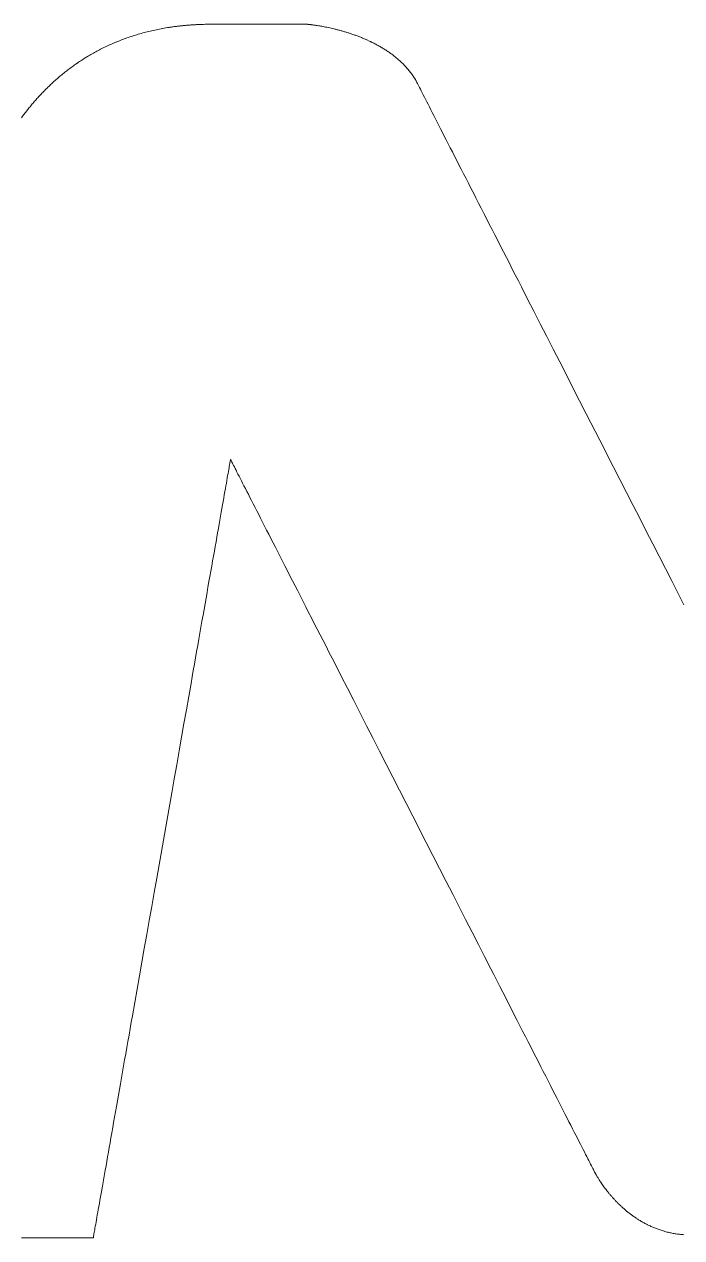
# Model space of a CAD drawing. Header units: millimetres. Extents: x 8533 to 164433, y 5768 to 115327.
# Drawn here: x 57663.2 to 57814.3, y 107582.3 to 107861.1 of the extents above; entities that cross this region are included whole.
import ezdxf

# ---------------------------------------------------------------- set-up
doc = ezdxf.new("R2010")
doc.units = ezdxf.units.MM
doc.header["$LTSCALE"] = 250
doc.layers.add('06_G-ENP_심볼', color=3, linetype='Continuous')
doc.layers.add('G-ENP', color=1, linetype='Continuous')

# ---------------------------------------------------------------- blocks, each defined once
blk = doc.blocks.new('zw$82BC')
at = {"layer": 'G-ENP', "color": 8, "lineweight": 0}
for p, q in [((25.0367, 93.2604), (25.0366, 93.2604)), ((25.0366, 93.2604), (25.0366, 93.2604)), ((25.0366, 93.2604), (25.0366, 93.2604)), ((25.0368, 93.2604), (25.0367, 93.2604)), ((25.0367, 93.2604), (25.0367, 93.2604)), ((25.0371, 93.2604), (25.0368, 93.2604)), ((25.0377, 93.2604), (25.0371, 93.2604)), ((25.0385, 93.2604), (25.0377, 93.2604)), ((25.0396, 93.2604), (25.0385, 93.2604)), ((25.0409, 93.2604), (25.0396, 93.2604)), ((25.0423, 93.2604), (25.0409, 93.2604)), ((25.044, 93.2604), (25.0423, 93.2604)), ((25.0459, 93.2604), (25.044, 93.2604)), ((25.048, 93.2604), (25.0459, 93.2604)), ((25.0503, 93.2604), (25.048, 93.2604)), ((25.0527, 93.2604), (25.0503, 93.2604)), ((25.0554, 93.2604), (25.0527, 93.2604)), ((25.0582, 93.2604), (25.0554, 93.2604)), ((25.0612, 93.2604), (25.0582, 93.2604)), ((25.0643, 93.2604), (25.0612, 93.2604)), ((25.0676, 93.2604), (25.0643, 93.2604)), ((25.0746, 93.2604), (25.0676, 93.2604)), ((25.0821, 93.2604), (25.0746, 93.2604)), ((25.0901, 93.2604), (25.0821, 93.2604)), ((25.0986, 93.2604), (25.0901, 93.2604)), ((25.1074, 93.2604), (25.0986, 93.2604)), ((25.1166, 93.2604), (25.1074, 93.2604)), ((25.1261, 93.2604), (25.1166, 93.2604)), ((25.1358, 93.2604), (25.1261, 93.2604)), ((25.1558, 93.2604), (25.1358, 93.2604)), ((25.1761, 93.2604), (25.1558, 93.2604)), ((25.1965, 93.2604), (25.1761, 93.2604)), ((25.2165, 93.2604), (25.1965, 93.2604)), ((25.2262, 93.2604), (25.2165, 93.2604)), ((25.2357, 93.2604), (25.2262, 93.2604)), ((25.2449, 93.2604), (25.2357, 93.2604)), ((25.2537, 93.2604), (25.2449, 93.2604)), ((25.2622, 93.2604), (25.2537, 93.2604)), ((25.2702, 93.2604), (25.2622, 93.2604)), ((25.2777, 93.2604), (25.2702, 93.2604)), ((25.2847, 93.2604), (25.2777, 93.2604)), ((25.288, 93.2604), (25.2847, 93.2604)), ((25.2911, 93.2604), (25.288, 93.2604)), ((25.2941, 93.2604), (25.2911, 93.2604)), ((25.2969, 93.2604), (25.2941, 93.2604)), ((25.2995, 93.2604), (25.2969, 93.2604)), ((25.302, 93.2604), (25.2995, 93.2604)), ((25.3042, 93.2604), (25.302, 93.2604)), ((25.3063, 93.2604), (25.3042, 93.2604)), ((25.3082, 93.2604), (25.3063, 93.2604)), ((25.3099, 93.2604), (25.3082, 93.2604)), ((25.3114, 93.2604), (25.3099, 93.2604)), ((25.3127, 93.2604), (25.3114, 93.2604)), ((25.3137, 93.2604), (25.3127, 93.2604)), ((25.3146, 93.2604), (25.3137, 93.2604)), ((25.3151, 93.2604), (25.3146, 93.2604)), ((25.3155, 93.2604), (25.3151, 93.2604)), ((25.6291, 93.0999), (25.6289, 93.1003)), ((25.6295, 93.0991), (25.6291, 93.0999)), ((25.6301, 93.0979), (25.6295, 93.0991)), ((25.631, 93.0962), (25.6301, 93.0979)), ((25.6321, 93.0941), (25.631, 93.0962)), ((25.6334, 93.0915), (25.6321, 93.0941)), ((25.6349, 93.0885), (25.6334, 93.0915)), ((25.6367, 93.0851), (25.6349, 93.0885)), ((25.6387, 93.0812), (25.6367, 93.0851)), ((25.6408, 93.077), (25.6387, 93.0812)), ((25.6432, 93.0723), (25.6408, 93.077)), ((25.6458, 93.0673), (25.6432, 93.0723)), ((25.6486, 93.0618), (25.6458, 93.0673)), ((25.6516, 93.056), (25.6486, 93.0618)), ((25.6548, 93.0498), (25.6516, 93.056)), ((25.6581, 93.0432), (25.6548, 93.0498)), ((25.6617, 93.0362), (25.6581, 93.0432)), ((25.6654, 93.0289), (25.6617, 93.0362)), ((25.6694, 93.0212), (25.6654, 93.0289)), ((25.6735, 93.0131), (25.6694, 93.0212)), ((25.6778, 93.0047), (25.6735, 93.0131)), ((25.6823, 92.9959), (25.6778, 93.0047)), ((25.6869, 92.9869), (25.6823, 92.9959)), ((25.6917, 92.9774), (25.6869, 92.9869)), ((25.6967, 92.9677), (25.6917, 92.9774)), ((25.7019, 92.9576), (25.6967, 92.9677)), ((25.7072, 92.9473), (25.7019, 92.9576)), ((25.7126, 92.9366), (25.7072, 92.9473)), ((25.7183, 92.9256), (25.7126, 92.9366)), ((25.724, 92.9143), (25.7183, 92.9256)), ((25.73, 92.9027), (25.724, 92.9143)), ((25.736, 92.8908), (25.73, 92.9027)), ((25.7422, 92.8787), (25.736, 92.8908)), ((25.7486, 92.8662), (25.7422, 92.8787)), ((25.7551, 92.8535), (25.7486, 92.8662)), ((25.7617, 92.8406), (25.7551, 92.8535)), ((25.7685, 92.8274), (25.7617, 92.8406)), ((25.7754, 92.8139), (25.7685, 92.8274)), ((25.7824, 92.8002), (25.7754, 92.8139)), ((25.7895, 92.7862), (25.7824, 92.8002)), ((25.7968, 92.772), (25.7895, 92.7862)), ((25.8042, 92.7576), (25.7968, 92.772)), ((25.8117, 92.7429), (25.8042, 92.7576)), ((25.8193, 92.728), (25.8117, 92.7429)), ((25.827, 92.7129), (25.8193, 92.728)), ((25.8348, 92.6976), (25.827, 92.7129)), ((25.8427, 92.6821), (25.8348, 92.6976)), ((25.8508, 92.6665), (25.8427, 92.6821)), ((25.8589, 92.6506), (25.8508, 92.6665)), ((25.8671, 92.6345), (25.8589, 92.6506)), ((25.8754, 92.6183), (25.8671, 92.6345)), ((25.8838, 92.6018), (25.8754, 92.6183)), ((25.8923, 92.5852), (25.8838, 92.6018)), ((25.9009, 92.5685), (25.8923, 92.5852)), ((25.9095, 92.5516), (25.9009, 92.5685)), ((25.9182, 92.5345), (25.9095, 92.5516)), ((25.927, 92.5173), (25.9182, 92.5345)), ((25.9359, 92.5), (25.927, 92.5173)), ((25.9538, 92.4649), (25.9359, 92.5)), ((25.972, 92.4293), (25.9538, 92.4649)), ((25.9905, 92.3933), (25.972, 92.4293)), ((26.0091, 92.3568), (25.9905, 92.3933)), ((26.0279, 92.32), (26.0091, 92.3568)), ((26.0469, 92.283), (26.0279, 92.32)), ((26.066, 92.2456), (26.0469, 92.283)), ((26.0852, 92.208), (26.066, 92.2456)), ((26.1239, 92.1324), (26.0852, 92.208)), ((26.1627, 92.0564), (26.1239, 92.1324)), ((26.2015, 91.9805), (26.1627, 92.0564)), ((25.089, 91.976), (25.0898, 91.9805)), ((25.0898, 91.9805), (25.0905, 91.9846)), ((25.0905, 91.9846), (25.0912, 91.9883)), ((25.0912, 91.9883), (25.0917, 91.9915)), ((25.0917, 91.9915), (25.0922, 91.9942)), ((25.0922, 91.9942), (25.0926, 91.9964)), ((25.0926, 91.9964), (25.0929, 91.9982)), ((25.0929, 91.9982), (25.0931, 91.9995)), ((25.0931, 91.9995), (25.0933, 92.0002)), ((25.0933, 92.0002), (25.0933, 92.0005)), ((25.0934, 92.0003), (25.0938, 91.9997)), ((25.0938, 91.9997), (25.0943, 91.9986)), ((25.0943, 91.9986), (25.0951, 91.997)), ((25.0951, 91.997), (25.0961, 91.9951)), ((25.0961, 91.9951), (25.0974, 91.9926)), ((25.0974, 91.9926), (25.0988, 91.9898)), ((25.0988, 91.9898), (25.1005, 91.9865)), ((25.1005, 91.9865), (25.1024, 91.9828)), ((25.1024, 91.9828), (25.1045, 91.9787)), ((25.1045, 91.9787), (25.1068, 91.9742)), ((26.2209, 91.9427), (26.2015, 91.9805)), ((25.0826, 91.9397), (25.0838, 91.9468)), ((25.0838, 91.9468), (25.085, 91.9535)), ((25.085, 91.9535), (25.0861, 91.9597)), ((25.0861, 91.9597), (25.0872, 91.9656)), ((25.0872, 91.9656), (25.0881, 91.971)), ((25.0881, 91.971), (25.089, 91.976)), ((25.1068, 91.9742), (25.1093, 91.9693)), ((25.1093, 91.9693), (25.112, 91.964)), ((25.112, 91.964), (25.1149, 91.9583)), ((25.1149, 91.9583), (25.118, 91.9522)), ((25.118, 91.9522), (25.1213, 91.9458)), ((25.1213, 91.9458), (25.1248, 91.939)), ((25.0769, 91.9073), (25.0784, 91.916)), ((25.0784, 91.916), (25.0799, 91.9243)), ((25.0799, 91.9243), (25.0813, 91.9322)), ((25.0813, 91.9322), (25.0826, 91.9397)), ((25.1248, 91.939), (25.1285, 91.9318)), ((25.1285, 91.9318), (25.1323, 91.9242)), ((25.1323, 91.9242), (25.1364, 91.9163)), ((25.1364, 91.9163), (25.1406, 91.9081)), ((25.1406, 91.9081), (25.145, 91.8995)), ((26.2402, 91.905), (26.2209, 91.9427)), ((25.0701, 91.8688), (25.0719, 91.879)), ((25.0719, 91.879), (25.0736, 91.8888)), ((25.0736, 91.8888), (25.0753, 91.8982)), ((25.0753, 91.8982), (25.0769, 91.9073)), ((25.145, 91.8995), (25.1496, 91.8905)), ((25.1496, 91.8905), (25.1543, 91.8812)), ((25.1543, 91.8812), (25.1592, 91.8716)), ((26.2593, 91.8674), (26.2402, 91.905)), ((25.0643, 91.8362), (25.0663, 91.8474)), ((25.0663, 91.8474), (25.0682, 91.8583)), ((25.0682, 91.8583), (25.0701, 91.8688)), ((25.1592, 91.8716), (25.1643, 91.8617)), ((25.1643, 91.8617), (25.1695, 91.8515)), ((25.1695, 91.8515), (25.1749, 91.8409)), ((25.1749, 91.8409), (25.1805, 91.8301)), ((26.2784, 91.8302), (26.2593, 91.8674)), ((25.0581, 91.8006), (25.0602, 91.8128)), ((25.0602, 91.8128), (25.0623, 91.8247)), ((25.0623, 91.8247), (25.0643, 91.8362)), ((25.1805, 91.8301), (25.1862, 91.8189)), ((25.1862, 91.8189), (25.192, 91.8075)), ((25.192, 91.8075), (25.198, 91.7958)), ((26.2973, 91.7932), (26.2784, 91.8302)), ((25.0513, 91.762), (25.0536, 91.7752)), ((25.0536, 91.7752), (25.0558, 91.788)), ((25.0558, 91.788), (25.0581, 91.8006)), ((25.198, 91.7958), (25.2041, 91.7838)), ((25.2041, 91.7838), (25.2104, 91.7715)), ((25.2104, 91.7715), (25.2168, 91.7589)), ((26.3161, 91.7565), (26.2973, 91.7932)), ((25.044, 91.7208), (25.0465, 91.7349)), ((25.0465, 91.7349), (25.0489, 91.7486)), ((25.0489, 91.7486), (25.0513, 91.762)), ((25.2168, 91.7589), (25.2234, 91.7461)), ((25.2234, 91.7461), (25.2301, 91.733)), ((25.2301, 91.733), (25.2369, 91.7197)), ((26.3346, 91.7202), (26.3161, 91.7565)), ((25.0389, 91.6919), (25.0415, 91.7065)), ((25.0415, 91.7065), (25.044, 91.7208)), ((25.2369, 91.7197), (25.2438, 91.7061)), ((25.2438, 91.7061), (25.2509, 91.6922)), ((26.353, 91.6843), (26.3346, 91.7202)), ((25.0309, 91.6466), (25.0336, 91.662)), ((25.0336, 91.662), (25.0363, 91.6771)), ((25.0363, 91.6771), (25.0389, 91.6919)), ((25.2509, 91.6922), (25.2581, 91.6782)), ((25.2581, 91.6782), (25.2654, 91.6639)), ((25.2654, 91.6639), (25.2728, 91.6494)), ((26.3711, 91.6489), (26.353, 91.6843)), ((25.0253, 91.6151), (25.0281, 91.631)), ((25.0281, 91.631), (25.0309, 91.6466)), ((25.2728, 91.6494), (25.2804, 91.6346)), ((25.2804, 91.6346), (25.288, 91.6197)), ((26.389, 91.6139), (26.3711, 91.6489)), ((25.0196, 91.5826), (25.0225, 91.599)), ((25.0225, 91.599), (25.0253, 91.6151)), ((25.288, 91.6197), (25.2958, 91.6045)), ((25.2958, 91.6045), (25.3036, 91.5891)), ((26.3978, 91.5967), (26.389, 91.6139)), ((26.4066, 91.5796), (26.3978, 91.5967)), ((25.0137, 91.5493), (25.0167, 91.5661)), ((25.0167, 91.5661), (25.0196, 91.5826)), ((25.3036, 91.5891), (25.3116, 91.5736)), ((25.3116, 91.5736), (25.3196, 91.5578)), ((25.3196, 91.5578), (25.3278, 91.5419)), ((25.0077, 91.515), (25.0107, 91.5323)), ((25.0107, 91.5323), (25.0137, 91.5493)), ((25.3278, 91.5419), (25.336, 91.5257)), ((25.336, 91.5257), (25.3444, 91.5094)), ((25.0015, 91.48), (25.0046, 91.4976)), ((25.0046, 91.4976), (25.0077, 91.515)), ((25.3444, 91.5094), (25.3528, 91.493)), ((25.3528, 91.493), (25.3613, 91.4763)), ((24.9952, 91.4442), (24.9984, 91.4622)), ((24.9984, 91.4622), (25.0015, 91.48)), ((25.3613, 91.4763), (25.3699, 91.4596)), ((25.3699, 91.4596), (25.3785, 91.4426)), ((24.9888, 91.4077), (24.992, 91.4261)), ((24.992, 91.4261), (24.9952, 91.4442)), ((25.3785, 91.4426), (25.3873, 91.4255)), ((25.3873, 91.4255), (25.3961, 91.4083)), ((24.9822, 91.3706), (24.9855, 91.3892)), ((24.9855, 91.3892), (24.9888, 91.4077)), ((25.3961, 91.4083), (25.4139, 91.3734)), ((24.9722, 91.3137), (24.9789, 91.3518)), ((24.9789, 91.3518), (24.9822, 91.3706)), ((25.4139, 91.3734), (25.432, 91.3381)), ((24.9654, 91.2751), (24.9722, 91.3137)), ((25.432, 91.3381), (25.4503, 91.3023)), ((25.4503, 91.3023), (25.4688, 91.2661)), ((24.9585, 91.2361), (24.9654, 91.2751)), ((25.4688, 91.2661), (25.4875, 91.2295)), ((24.9515, 91.1965), (24.9585, 91.2361)), ((25.4875, 91.2295), (25.5063, 91.1926)), ((24.9445, 91.1566), (24.9515, 91.1965)), ((25.5063, 91.1926), (25.5253, 91.1554)), ((24.9374, 91.1164), (24.9445, 91.1566)), ((25.5253, 91.1554), (25.5444, 91.1181)), ((24.9302, 91.0758), (24.9374, 91.1164)), ((25.5444, 91.1181), (25.5636, 91.0805)), ((24.923, 91.0351), (24.9302, 91.0758)), ((25.5636, 91.0805), (25.5829, 91.0428)), ((24.9086, 90.953), (24.923, 91.0351)), ((25.5829, 91.0428), (25.6216, 90.9672)), ((25.6216, 90.9672), (25.6602, 90.8915)), ((24.8795, 90.7881), (24.9086, 90.953)), ((25.6602, 90.8915), (25.6795, 90.8538)), ((25.6795, 90.8538), (25.6987, 90.8163)), ((24.8722, 90.747), (24.8795, 90.7881)), ((25.6987, 90.8163), (25.7178, 90.7789)), ((25.7178, 90.7789), (25.7368, 90.7417)), ((24.865, 90.706), (24.8722, 90.747)), ((25.7368, 90.7417), (25.7556, 90.7048)), ((24.8578, 90.6653), (24.865, 90.706)), ((25.7556, 90.7048), (25.7743, 90.6683)), ((24.8507, 90.6248), (24.8578, 90.6653)), ((25.7743, 90.6683), (25.7929, 90.6321)), ((24.8436, 90.5846), (24.8507, 90.6248)), ((25.7929, 90.6321), (25.8112, 90.5963)), ((24.8366, 90.5447), (24.8436, 90.5846)), ((25.8112, 90.5963), (25.8292, 90.5609)), ((24.8296, 90.5053), (24.8366, 90.5447)), ((25.8292, 90.5609), (25.847, 90.526)), ((24.8227, 90.4663), (24.8296, 90.5053)), ((25.847, 90.526), (25.8559, 90.5088)), ((25.8559, 90.5088), (25.8646, 90.4917)), ((25.8646, 90.4917), (25.8733, 90.4748)), ((25.8733, 90.4748), (25.8818, 90.458)), ((24.8159, 90.4278), (24.8227, 90.4663)), ((25.8818, 90.458), (25.8903, 90.4414)), ((25.8903, 90.4414), (25.8988, 90.4249)), ((24.8093, 90.3898), (24.8159, 90.4278)), ((25.8988, 90.4249), (25.9071, 90.4086)), ((25.9071, 90.4086), (25.9153, 90.3925)), ((24.8027, 90.3525), (24.8059, 90.3711)), ((24.8059, 90.3711), (24.8093, 90.3898)), ((25.9153, 90.3925), (25.9235, 90.3765)), ((25.9235, 90.3765), (25.9315, 90.3608)), ((24.7962, 90.3157), (24.7994, 90.334)), ((24.7994, 90.334), (24.8027, 90.3525)), ((25.9315, 90.3608), (25.9395, 90.3452)), ((25.9395, 90.3452), (25.9473, 90.3298)), ((25.9473, 90.3298), (25.9551, 90.3147)), ((24.7898, 90.2797), (24.793, 90.2976)), ((24.793, 90.2976), (24.7962, 90.3157)), ((25.9551, 90.3147), (25.9627, 90.2997)), ((25.9627, 90.2997), (25.9703, 90.285)), ((24.7836, 90.2444), (24.7867, 90.262)), ((24.7867, 90.262), (24.7898, 90.2797)), ((25.9703, 90.285), (25.9777, 90.2704)), ((25.9777, 90.2704), (25.985, 90.2562)), ((24.7775, 90.2099), (24.7805, 90.2271)), ((24.7805, 90.2271), (24.7836, 90.2444)), ((25.985, 90.2562), (25.9922, 90.2421)), ((25.9922, 90.2421), (25.9993, 90.2283)), ((25.9993, 90.2283), (26.0062, 90.2147)), ((24.7716, 90.1763), (24.7745, 90.193)), ((24.7745, 90.193), (24.7775, 90.2099)), ((26.0062, 90.2147), (26.013, 90.2013)), ((26.013, 90.2013), (26.0197, 90.1882)), ((26.0197, 90.1882), (26.0263, 90.1754)), ((24.7658, 90.1435), (24.7687, 90.1598)), ((24.7687, 90.1598), (24.7716, 90.1763)), ((26.0263, 90.1754), (26.0327, 90.1629)), ((26.0327, 90.1629), (26.039, 90.1506)), ((24.7602, 90.1116), (24.763, 90.1274)), ((24.763, 90.1274), (24.7658, 90.1435)), ((26.039, 90.1506), (26.0451, 90.1386)), ((26.0451, 90.1386), (26.0511, 90.1268)), ((26.0511, 90.1268), (26.057, 90.1154)), ((24.7521, 90.0658), (24.7548, 90.0808)), ((24.7548, 90.0808), (24.7575, 90.0961)), ((24.7575, 90.0961), (24.7602, 90.1116)), ((26.057, 90.1154), (26.0627, 90.1042)), ((26.0627, 90.1042), (26.0682, 90.0934)), ((26.0682, 90.0934), (26.0736, 90.0828)), ((26.0736, 90.0828), (26.0788, 90.0726)), ((24.7469, 90.0365), (24.7495, 90.051)), ((24.7495, 90.051), (24.7521, 90.0658)), ((26.0788, 90.0726), (26.0839, 90.0627)), ((26.0839, 90.0627), (26.0888, 90.0531)), ((26.0888, 90.0531), (26.0935, 90.0438)), ((24.742, 90.0083), (24.7444, 90.0223)), ((24.7444, 90.0223), (24.7469, 90.0365)), ((26.0935, 90.0438), (26.0981, 90.0349)), ((26.0981, 90.0349), (26.1025, 90.0263)), ((26.1025, 90.0263), (26.1067, 90.018)), ((26.1067, 90.018), (26.1108, 90.0101)), ((24.7349, 89.9683), (24.7372, 89.9813)), ((24.7372, 89.9813), (24.7396, 89.9947)), ((24.7396, 89.9947), (24.742, 90.0083)), ((26.1108, 90.0101), (26.1146, 90.0026)), ((26.1146, 90.0026), (26.1183, 89.9954)), ((26.1183, 89.9954), (26.1218, 89.9885)), ((26.1218, 89.9885), (26.1251, 89.9821)), ((26.1251, 89.9821), (26.1282, 89.976)), ((26.1282, 89.976), (26.1311, 89.9703)), ((24.7283, 89.931), (24.7305, 89.9431)), ((24.7305, 89.9431), (24.7327, 89.9556)), ((24.7327, 89.9556), (24.7349, 89.9683)), ((26.1311, 89.9703), (26.1338, 89.965)), ((26.1338, 89.965), (26.1363, 89.9601)), ((26.1363, 89.9601), (26.1386, 89.9556)), ((26.1386, 89.9556), (26.1407, 89.9515)), ((26.1407, 89.9515), (26.1426, 89.9478)), ((26.1426, 89.9478), (26.1443, 89.9445)), ((26.1443, 89.9445), (26.1458, 89.9417)), ((26.1458, 89.9417), (26.147, 89.9393)), ((24.7223, 89.8967), (24.7242, 89.9078)), ((24.7242, 89.9078), (24.7263, 89.9192)), ((24.7263, 89.9192), (24.7283, 89.931)), ((26.147, 89.9393), (26.148, 89.9373)), ((26.148, 89.9373), (26.1488, 89.9357)), ((26.1488, 89.9357), (26.1494, 89.9346)), ((26.1494, 89.9346), (26.1497, 89.934)), ((26.1498, 89.9339), (26.1498, 89.934)), ((26.1498, 89.934), (26.1498, 89.934)), ((26.1498, 89.9338), (26.1498, 89.9339)), ((26.1498, 89.9338), (26.1498, 89.9338)), ((26.1498, 89.9338), (26.1498, 89.9338)), ((26.1498, 89.9338), (26.1498, 89.9338)), ((26.1498, 89.9338), (26.1498, 89.9338)), ((24.7168, 89.8655), (24.7185, 89.8755)), ((24.7185, 89.8755), (24.7204, 89.8859)), ((24.7204, 89.8859), (24.7223, 89.8967)), ((24.7103, 89.829), (24.7118, 89.8375)), ((24.7118, 89.8375), (24.7134, 89.8465)), ((24.7134, 89.8465), (24.7151, 89.8558)), ((24.7151, 89.8558), (24.7168, 89.8655)), ((24.705, 89.7987), (24.7062, 89.8056)), ((24.7062, 89.8056), (24.7075, 89.813)), ((24.7075, 89.813), (24.7089, 89.8208)), ((24.7089, 89.8208), (24.7103, 89.829)), ((24.6985, 89.7618), (24.6992, 89.7657)), ((24.6992, 89.7657), (24.7, 89.7701)), ((24.7, 89.7701), (24.7008, 89.775)), ((24.7008, 89.775), (24.7017, 89.7803)), ((24.7017, 89.7803), (24.7028, 89.786)), ((24.7028, 89.786), (24.7038, 89.7921)), ((24.7038, 89.7921), (24.705, 89.7987)), ((24.4879, 89.7471), (24.5016, 89.7471)), ((24.5016, 89.7471), (24.5149, 89.7471)), ((24.5149, 89.7471), (24.5279, 89.7471)), ((24.5279, 89.7471), (24.5406, 89.7471)), ((24.5406, 89.7471), (24.5529, 89.7471)), ((24.5529, 89.7471), (24.5648, 89.7471)), ((24.5648, 89.7471), (24.5764, 89.7471)), ((24.5764, 89.7471), (24.5875, 89.7471)), ((24.5875, 89.7471), (24.5982, 89.7471)), ((24.5982, 89.7471), (24.6085, 89.7471)), ((24.6085, 89.7471), (24.6183, 89.7471)), ((24.6183, 89.7471), (24.6276, 89.7471)), ((24.6276, 89.7471), (24.6364, 89.7471)), ((24.6364, 89.7471), (24.6446, 89.7471)), ((24.6446, 89.7471), (24.6524, 89.7471)), ((24.6524, 89.7471), (24.6595, 89.7471)), ((24.6595, 89.7471), (24.6661, 89.7471)), ((24.6661, 89.7471), (24.6692, 89.7471)), ((24.6692, 89.7471), (24.6721, 89.7471)), ((24.6721, 89.7471), (24.6748, 89.7471)), ((24.6748, 89.7471), (24.6774, 89.7471)), ((24.6774, 89.7471), (24.6798, 89.7471)), ((24.6798, 89.7471), (24.6821, 89.7471)), ((24.6821, 89.7471), (24.6842, 89.7471)), ((24.6842, 89.7471), (24.6862, 89.7471)), ((24.6862, 89.7471), (24.6879, 89.7471)), ((24.6879, 89.7471), (24.6895, 89.7471)), ((24.6895, 89.7471), (24.691, 89.7471)), ((24.691, 89.7471), (24.6922, 89.7471)), ((24.6922, 89.7471), (24.6933, 89.7471)), ((24.6933, 89.7471), (24.6942, 89.7471)), ((24.6942, 89.7471), (24.6949, 89.7471)), ((24.6949, 89.7471), (24.6954, 89.7471)), ((24.6954, 89.7471), (24.6957, 89.7471)), ((24.6957, 89.7471), (24.6959, 89.7471)), ((24.6959, 89.7472), (24.696, 89.7479)), ((24.696, 89.7479), (24.6962, 89.749)), ((24.6962, 89.749), (24.6965, 89.7506)), ((24.6965, 89.7506), (24.6969, 89.7527)), ((24.6969, 89.7527), (24.6973, 89.7552)), ((24.6973, 89.7552), (24.6979, 89.7583)), ((24.6979, 89.7583), (24.6985, 89.7618))]:
    blk.add_line(p, q, dxfattribs=at)
for centre, radius, start, end in [((25.019, 92.5724), 0.6868, 101.8028, 103.3282), ((25.0221, 92.5577), 0.7018, 100.2853, 101.8026), ((25.0251, 92.5413), 0.7185, 98.7781, 100.2851), ((25.0272, 92.5279), 0.7321, 98.0313, 98.7804), ((25.0285, 92.5183), 0.7418, 97.2855, 98.0313), ((25.0298, 92.5082), 0.7519, 96.5432, 97.2855), ((25.031, 92.4977), 0.7625, 95.8047, 96.5432), ((25.0321, 92.4866), 0.7736, 95.0701, 95.8046), ((25.0332, 92.4751), 0.7852, 94.3396, 95.07), ((25.0341, 92.463), 0.7973, 93.6135, 94.3396), ((25.0349, 92.4504), 0.81, 92.892, 93.6135), ((25.0355, 92.4372), 0.8232, 92.1752, 92.892), ((25.0361, 92.4235), 0.8369, 91.4633, 92.1752), ((25.0364, 92.4092), 0.8512, 90.7565, 91.4633), ((25.0366, 92.3944), 0.866, 90.0549, 90.7564), ((25.0366, 92.3863), 0.8741, 90.0122, 90.0559), ((25.0366, 92.3856), 0.8748, 90, 90.0122), ((25.3155, 93.2576), 0.00273, 85.4131, 90.0874), ((25.309, 93.1783), 0.0823, 85.1001, 85.3146), ((25.3048, 93.129), 0.1318, 84.8859, 85.1046), ((25.3006, 93.0826), 0.1784, 84.6648, 84.8878), ((25.2966, 93.0391), 0.2221, 84.4384, 84.6659), ((25.2926, 92.9983), 0.2631, 84.207, 84.4391), ((25.2888, 92.9603), 0.3013, 83.9707, 84.2075), ((25.285, 92.9248), 0.337, 83.7294, 83.971), ((25.2814, 92.8919), 0.3701, 83.4829, 83.7296), ((25.2779, 92.8614), 0.4008, 83.2313, 83.4832), ((25.2746, 92.8332), 0.4292, 82.9744, 83.2315), ((25.2714, 92.8072), 0.4553, 82.7119, 82.9745), ((25.2683, 92.7835), 0.4793, 82.4438, 82.712), ((25.2641, 92.7518), 0.5112, 81.8872, 82.4413), ((25.2591, 92.7163), 0.5471, 81.3092, 81.8879), ((25.2547, 92.6879), 0.5758, 80.7049, 81.3098), ((25.2512, 92.6662), 0.5978, 80.0726, 80.7054), ((25.2484, 92.6505), 0.6138, 79.4105, 80.0731), ((25.2465, 92.6402), 0.6242, 78.7168, 79.411), ((25.2455, 92.6349), 0.6297, 77.9892, 78.7172), ((25.2453, 92.6339), 0.6306, 77.2256, 77.9896), ((25.2459, 92.6369), 0.6276, 76.4236, 77.226), ((25.2475, 92.6432), 0.6211, 75.5804, 76.424), ((25.2499, 92.6526), 0.6114, 74.6932, 75.5808), ((25.0005, 92.633), 0.6234, 112.5332, 114.0552), ((25.0025, 92.6283), 0.6284, 111.004, 112.533), ((25.0047, 92.6224), 0.6347, 109.4699, 111.0038), ((25.0072, 92.6153), 0.6423, 107.9331, 109.4697), ((25.01, 92.6068), 0.6512, 106.3958, 107.9328), ((25.0129, 92.5969), 0.6616, 104.8601, 106.3955), ((25.0159, 92.5854), 0.6734, 103.3284, 104.8599), ((25.2531, 92.6645), 0.5991, 73.759, 74.6936), ((25.2572, 92.6785), 0.5845, 72.7745, 73.7594), ((25.2621, 92.6943), 0.568, 71.7361, 72.7749), ((25.2678, 92.7114), 0.5499, 70.64, 71.7365), ((25.2742, 92.7296), 0.5306, 69.4822, 70.6405), ((25.2813, 92.7485), 0.5104, 68.2583, 69.4827), ((25.289, 92.7679), 0.4896, 66.9637, 68.2588), ((25.2973, 92.7874), 0.4684, 65.5935, 66.9642), ((25.3061, 92.8068), 0.447, 64.1427, 65.5941), ((25.3154, 92.8259), 0.4258, 62.6059, 64.1433), ((24.9971, 92.6404), 0.6152, 120.0333, 121.4905), ((24.9968, 92.6408), 0.6147, 118.5593, 120.0331), ((24.9971, 92.6403), 0.6153, 117.0704, 118.5591), ((24.9978, 92.6389), 0.6169, 115.5685, 117.0702), ((24.999, 92.6365), 0.6196, 114.0554, 115.5682), ((25.325, 92.8445), 0.4049, 60.9777, 62.6065), ((25.3349, 92.8623), 0.3845, 59.2526, 60.9783), ((25.345, 92.8792), 0.3648, 57.4249, 59.2531), ((25.3551, 92.8951), 0.3459, 55.4895, 57.4255), ((25.3653, 92.9099), 0.328, 53.4412, 55.49), ((25.3753, 92.9234), 0.3112, 51.2756, 53.4416), ((25.0034, 92.6311), 0.6264, 125.7486, 127.1253), ((25.001, 92.6345), 0.6223, 124.3498, 125.7485), ((24.9991, 92.6371), 0.619, 122.93, 124.3496), ((24.9978, 92.6391), 0.6167, 121.4907, 122.9299), ((25.3851, 92.9356), 0.2955, 48.9891, 51.2759), ((25.3945, 92.9465), 0.2812, 46.5791, 48.9892), ((25.4035, 92.9559), 0.2682, 44.0445, 46.5789), ((25.4118, 92.9639), 0.2566, 41.3861, 44.0441), ((25.0185, 92.6126), 0.6503, 131.1137, 132.3932), ((25.0139, 92.6179), 0.6433, 129.8088, 131.1137), ((25.0098, 92.6228), 0.6369, 128.4791, 129.8087), ((25.0063, 92.6272), 0.6313, 127.1254, 128.479), ((25.4193, 92.9706), 0.2466, 38.607, 41.3855), ((25.4244, 92.9747), 0.2401, 37.1675, 38.6003), ((25.4274, 92.977), 0.2363, 35.7067, 37.1673), ((25.4302, 92.979), 0.2329, 34.2192, 35.7065), ((25.4326, 92.9806), 0.2299, 32.7062, 34.219), ((25.4343, 92.9817), 0.2279, 31.9396, 32.7051), ((25.435, 92.9822), 0.227, 31.5545, 31.9394), ((25.0356, 92.5947), 0.6751, 134.8744, 136.0752), ((25.0294, 92.601), 0.6663, 133.647, 134.8743), ((25.0237, 92.607), 0.658, 132.3933, 133.6469), ((25.4354, 92.9824), 0.2266, 31.3615, 31.5544), ((25.6284, 93.1), 0.00061, 27.8115, 32.0895), ((25.0651, 92.5681), 0.7148, 139.5173, 140.6112), ((25.0571, 92.5749), 0.7043, 138.3967, 139.5173), ((25.0495, 92.5817), 0.6941, 137.2493, 138.3967), ((25.0423, 92.5883), 0.6844, 136.0752, 137.2493), ((25.091, 92.5476), 0.7478, 142.7197, 143.7349), ((25.0821, 92.5544), 0.7366, 141.6785, 142.7197), ((25.0734, 92.5613), 0.7256, 140.6111, 141.6786), ((25.0933, 92.0004), 0.000115, 315.8733, 98.7964), ((26.1498, 89.9339), 0.000112, 130.6124, 283.5375), ((26.1498, 89.9339), 0.0000554, 310.6297, 103.5846), ((26.1976, 89.9583), 0.0536, 207.0596, 207.3558), ((26.2248, 89.9724), 0.0843, 207.3501, 207.6521), ((26.2504, 89.9858), 0.1131, 207.6495, 207.9574), ((26.2743, 89.9984), 0.1402, 207.956, 208.2699), ((26.2967, 90.0105), 0.1656, 208.269, 208.5892), ((26.3175, 90.0218), 0.1894, 208.5885, 208.9151), ((26.3461, 90.0376), 0.222, 208.9222, 209.5954), ((26.3795, 90.0566), 0.2604, 209.5929, 210.2939), ((26.4079, 90.0732), 0.2933, 210.2922, 211.0224), ((26.4317, 90.0875), 0.321, 211.0212, 211.7824), ((26.4513, 90.0996), 0.3441, 211.7814, 212.5753), ((26.4671, 90.1097), 0.3629, 212.5744, 213.4028), ((26.4796, 90.1179), 0.3778, 213.4021, 214.267), ((26.4889, 90.1243), 0.3891, 214.2663, 215.1696), ((26.4955, 90.129), 0.3972, 215.1691, 216.113), ((26.4997, 90.132), 0.4024, 216.1124, 217.0992), ((26.5019, 90.1336), 0.4051, 217.0987, 218.1307), ((26.5022, 90.1339), 0.4055, 218.1303, 219.2099), ((26.5009, 90.1328), 0.4039, 219.2095, 220.3394), ((26.4984, 90.1307), 0.4006, 220.339, 221.5218), ((26.4949, 90.1275), 0.3958, 221.5214, 222.7599), ((26.4905, 90.1235), 0.3898, 222.7595, 224.0563), ((26.4855, 90.1186), 0.3829, 224.0559, 225.414), ((26.48, 90.1131), 0.3751, 225.4136, 226.8357), ((26.4744, 90.1071), 0.3668, 226.8353, 228.3241), ((26.4686, 90.1006), 0.3581, 228.3238, 229.882), ((26.4628, 90.0937), 0.3492, 229.8817, 231.5118), ((26.4572, 90.0867), 0.3402, 231.5116, 233.2158), ((26.4519, 90.0796), 0.3313, 233.2157, 234.9961), ((26.447, 90.0725), 0.3227, 234.9959, 236.854), ((26.4425, 90.0656), 0.3145, 236.8539, 238.7907), ((26.4384, 90.059), 0.3067, 238.7907, 240.8066), ((26.4349, 90.0527), 0.2995, 240.8067, 242.9013), ((26.432, 90.047), 0.2931, 242.9016, 245.0737), ((26.4296, 90.0419), 0.2874, 245.074, 247.3215), ((26.4278, 90.0375), 0.2827, 247.322, 249.6415), ((26.4265, 90.034), 0.279, 249.6421, 252.0292), ((26.4257, 90.0315), 0.2763, 252.03, 254.479), ((26.4253, 90.0301), 0.2749, 254.4799, 256.9842), ((24.6958, 89.7472), 0.000115, 307.88, 27.878), ((26.4252, 90.0299), 0.2747, 256.9852, 259.5366), ((26.4254, 90.0306), 0.2754, 259.5365, 260.8271), ((26.4255, 90.0316), 0.2764, 260.8272, 262.1262), ((26.4257, 90.0329), 0.2777, 262.1263, 263.4323), ((26.4259, 90.0346), 0.2794, 263.4325, 264.7442), ((26.4261, 90.0367), 0.2816, 264.7444, 266.0606)]:
    blk.add_arc(centre, radius, start, end, dxfattribs=at)

msp = doc.modelspace()

# ---------------------------------------------------------------- block references
at = {"layer": '06_G-ENP_심볼', "color": 0, "xscale": 79.36842069133647, "yscale": 79.36842069133647, "zscale": 79.36842069133647}
msp.add_blockref('zw$82BC', (55718.95, 100459.2, -0.32), dxfattribs=at)

doc.saveas('drawing.dxf')
